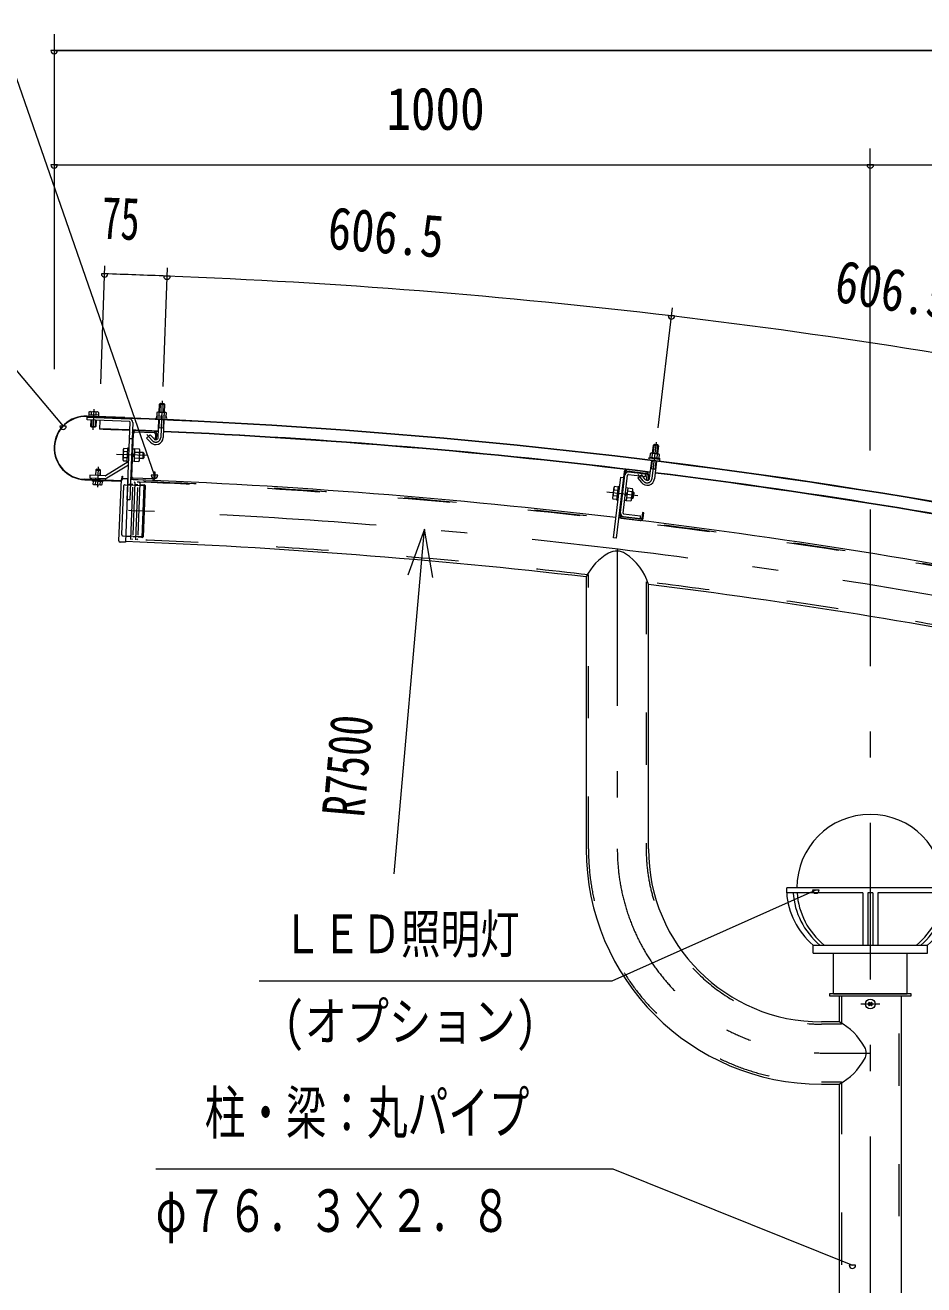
# Model space of a CAD drawing. Units: millimetres, scale not verified, with parts at other scales. Extents: x -23352 to 23352, y -10500 to 10500.
# Drawn here: x 13427 to 16179, y 4460 to 8317 of the extents above; entities that cross this region are included whole.
import ezdxf
from ezdxf.enums import TextEntityAlignment as Align

# ---------------------------------------------------------------- set-up
doc = ezdxf.new("R2010")
doc.units = ezdxf.units.MM
doc.header["$LTSCALE"] = 40
doc.linetypes.add('USER2', pattern=[10, 4, -6])
doc.linetypes.add('USER3', pattern=[24, 12, -5, 2, -5])
for name, color, linetype, lineweight in [('0-0_0', 7, 'Continuous', 18), ('0-6_2-0BOLD', 7, 'Continuous', 18), ('0-7_2-1HIDDEN', 3, 'USER2', 18), ('0-8_2-2CENTER', 3, 'USER3', 18), ('0-9_2-4THIN', 4, 'Continuous', 18), ('0-A_2-5DIM', 3, 'Continuous', 18)]:
    doc.layers.add(name, color=color, linetype=linetype, lineweight=lineweight)
doc.styles.add('ＭＳ ゴシック', font='')
doc.styles.get('ＭＳ ゴシック').set_extended_font_data('MS Gothic')

# ---------------------------------------------------------------- blocks, each defined once
blk = doc.blocks.new('ledl')
at = {"layer": '0-0_0'}
for p, q in [((14388.17, 13926.97), (14183.17, 13926.97)), ((14183.17, 13920.97), (14183.17, 13926.97)), ((14276.67, 13920.97), (14183.17, 13920.97)), ((14276.67, 13920.97), (14276.67, 13856.97)), ((14288.67, 13920.97), (14282.67, 13920.97)), ((14282.67, 13920.97), (14282.67, 13856.97)), ((14288.67, 13920.97), (14288.67, 13856.97)), ((14388.17, 13920.97), (14294.67, 13920.97)), ((14294.67, 13920.97), (14294.67, 13856.97)), ((14388.17, 13920.97), (14388.17, 13926.97)), ((14355.67, 13846.97), (14355.67, 13856.97)), ((14215.67, 13846.97), (14355.67, 13846.97)), ((14240.67, 13796.97), (14240.67, 13846.97)), ((14330.67, 13796.97), (14330.67, 13846.97)), ((14240.67, 13796.97), (14330.67, 13796.97))]:
    blk.add_line(p, q, dxfattribs=at)
blk.add_lwpolyline([(14215.67, 13846.97), (14215.67, 13856.97), (14355.67, 13856.97)], dxfattribs=at)
for start, end in [(0, 180), (183.82255, 231.05756), (308.94244, 356.17745)]:
    blk.add_arc((14285.67, 13926.97), 90, start, end, dxfattribs=at)
for centre, major_axis, start_param, end_param in [((14285.67, 13926.97), (102.47, 6.5), 3.1362923, 3.9034857), ((14293.67, 13926.97), (102.47, 6.5), 3.1362923, 3.9034857), ((14277.67, 13926.97), (-102.47, 6.5), 2.3796996, 3.146893), ((14285.67, 13926.97), (-102.47, 6.5), 2.3796996, 3.146893)]:
    blk.add_ellipse(centre, major_axis=major_axis, ratio=0.92312, start_param=start_param, end_param=end_param, dxfattribs=at)

msp = doc.modelspace()

# ---------------------------------------------------------------- linework, layer by layer
at = {"layer": '0-6_2-0BOLD'}
for p, q in [((13616.71, 7119.09), (13731.62, 7114.61)), ((13628.04, 7088.87), (13628.79, 7108.09)), ((13629.1, 7116.09), (13629.2, 7118.6)), ((13629.69, 7123.84), (13630.03, 7132.6)), ((13644.19, 7118.02), (13644.09, 7115.5)), ((13644.11, 7123.27), (13644.45, 7132.04)), ((13655.03, 7107.07), (13654.11, 7079.82)), ((13655.3, 7115.06), (13655.38, 7117.29)), ((13834.38, 7055.12), (13836.49, 7109.26)), ((13837.18, 7119.49), (13837.62, 7130.75)), ((13851.48, 7108.67), (13849.37, 7054.53)), ((13852.04, 7130.19), (13851.6, 7118.92)), ((13753.61, 6934.1), (13758.83, 7068)), ((13762.98, 7071.84), (13821.94, 7069.54)), ((13822.09, 7073.54), (13763.14, 7075.84)), ((13825.78, 7065.39), (13825.12, 7048.4)), ((13850.51, 7083.69), (13835.52, 7084.27)), ((13739.41, 6980.44), (13741.06, 7022.91)), ((13741.06, 7022.91), (13745.06, 7022.75)), ((13746.18, 7051.48), (13754.17, 7051.17)), ((15366.27, 7029.42), (15363.31, 7004.59)), ((13739.87, 6992.31), (13727.86, 6992.77)), ((13740.6, 7011.04), (13728.59, 7011.51)), ((13756.03, 6996.05), (13761.22, 7000.86)), ((13761.41, 7005.85), (13756.22, 7001.05)), ((13775.36, 6990.92), (13760.85, 6991.49)), ((13761.58, 7010.22), (13776.09, 7009.66)), ((13787.59, 7009.83), (13786.81, 6989.85)), ((15339.32, 6929.98), (15345.73, 6983.78)), ((15347.22, 6993.92), (15348.55, 7005.12)), ((15360.62, 6982), (15354.21, 6928.2)), ((15362.89, 7003.41), (15361.55, 6992.21)), ((13642.85, 6955.2), (13657.84, 6954.61)), ((13742.51, 6980.26), (13672.77, 6937.59)), ((13676.94, 6930.76), (13743.05, 6971.21)), ((13739.4, 6980.44), (13743.4, 6980.28)), ((15261.05, 6949.3), (15236.87, 6746.23)), ((15249.18, 6815.77), (15265.02, 6948.82)), ((15269.47, 6952.32), (15328.06, 6945.35)), ((15328.53, 6949.32), (15269.94, 6956.3)), ((15275.16, 6949.38), (15327.29, 6943.17)), ((15326.35, 6935.23), (15327.29, 6943.17)), ((15357.66, 6957.18), (15342.77, 6958.95)), ((13609.17, 6925.49), (13719.08, 6921.2)), ((13719.13, 6922.45), (13609.21, 6926.73)), ((13641.77, 6920.21), (13641.43, 6911.44)), ((13641.88, 6930.45), (13641.69, 6925.47)), ((13656.19, 6919.65), (13655.85, 6910.88)), ((13656.68, 6924.88), (13656.87, 6929.87)), ((13664.59, 6919.32), (13664.75, 6923.32)), ((13714.05, 6738.36), (13721.27, 6925.72)), ((13725.16, 6929.32), (13741.4, 6928.7)), ((13757.3, 6925.95), (13816.25, 6923.65)), ((13816.41, 6927.65), (13757.45, 6929.95)), ((15258.1, 6823.01), (15271.99, 6939.69)), ((15274.22, 6941.43), (15326.35, 6935.23)), ((15303.37, 6930.7), (15314.19, 6916.95)), ((15329.54, 6924.02), (15331.56, 6940.9)), ((15240.1, 6874.88), (15228.17, 6876.3)), ((15230.39, 6894.92), (15242.32, 6893.5)), ((15270.01, 6880.76), (15264.45, 6876.39)), ((15270.6, 6885.72), (15265.05, 6881.35)), ((15272.29, 6899.87), (15267.32, 6900.47)), ((15268.9, 6871.45), (15283.32, 6869.73)), ((15285.54, 6888.35), (15271.12, 6890.07)), ((15284.96, 6868.91), (15286.7, 6868.7)), ((15289.07, 6888.56), (15287.33, 6888.76)), ((15242.67, 6862.61), (15238.7, 6863.09)), ((15252.2, 6807.35), (15310.79, 6800.37)), ((15311.26, 6804.34), (15252.68, 6811.32)), ((15258.9, 6812.84), (15311.03, 6806.63)), ((15259.85, 6820.79), (15311.98, 6814.58)), ((15311.03, 6806.63), (15311.98, 6814.58)), ((15145.09, 6627.85), (15145.09, 5794.93)), ((15335.84, 5794.93), (15335.84, 6604.93)), ((16012.69, 5320.8), (16010.23, 5323.34)), ((16014.59, 5322.71), (16012.05, 5325.17)), ((16016.33, 5322.71), (16018.88, 5325.17)), ((16018.24, 5320.8), (16020.7, 5323.34)), ((16110.84, 1469.93), (16110.84, 5344.93)), ((16012.69, 5319.06), (16010.23, 5316.52)), ((16014.59, 5317.15), (16012.05, 5314.7)), ((16016.33, 5317.15), (16018.88, 5314.7)), ((16018.24, 5319.06), (16020.7, 5316.52)), ((15865.46, 5074.56), (15920.09, 5074.56)), ((15920.09, 5074.56), (15920.09, 1469.93))]:
    msp.add_line(p, q, dxfattribs=at)
for points in [[(13837.38, 7131.99), (13838.35, 7156.97), (13853.34, 7156.39), (13852.37, 7131.4)], [(13838.35, 7156.97), (13840.95, 7159.37), (13850.94, 7158.98), (13853.34, 7156.39)], [(13746.2, 7103.52), (13616.3, 7108.58), (13616.61, 7116.57), (13746.51, 7111.51)], [(13731.62, 7114.61), (13731.67, 7115.86), (13616.76, 7120.34)], [(13652.36, 7118.95), (13652.51, 7122.95), (13621.29, 7124.16), (13621.13, 7120.17)], [(13622.54, 7124.12), (13622.88, 7132.88), (13625.05, 7134.03), (13649.53, 7133.07), (13651.61, 7131.76), (13651.26, 7122.99)], [(13643.78, 7107.51), (13643.03, 7088.29), (13640.44, 7085.89), (13630.44, 7086.28), (13628.04, 7088.87), (13643.03, 7088.29)], [(13756.12, 7101.13), (13746.87, 6863.81), (13738.87, 6864.12), (13748.12, 7101.44)], [(13858.75, 7118.65), (13859.19, 7129.91), (13857.12, 7131.22), (13832.63, 7132.17), (13830.46, 7131.03), (13830.02, 7119.77)], [(13810.37, 7040.13), (13798.49, 7052.98), (13809.5, 7063.16), (13821.39, 7050.32)], [(13825.12, 7048.4), (13829.11, 7048.25), (13829.77, 7065.24)], [(13740.96, 7020.41), (13728.95, 7020.88), (13727.11, 7017.95), (13725.88, 6986.47)], [(13756.97, 7020.29), (13761.97, 7020.09), (13760.47, 6981.62), (13755.47, 6981.82)], [(15348.42, 7006.37), (15351.37, 7031.19), (15366.27, 7029.42), (15364.08, 7032.19), (15354.15, 7033.38), (15351.37, 7031.19)], [(13725.88, 6986.47), (13727.49, 6983.4), (13739.5, 6982.94)], [(13760.49, 6982.12), (13774.99, 6981.55), (13776.84, 6984.48), (13778.07, 7015.96), (13776.45, 7019.02), (13761.95, 7019.59)], [(13777.84, 7010.21), (13787.59, 7009.83), (13790.47, 7006.72), (13789.92, 6992.73), (13786.81, 6989.85), (13777.06, 6990.23)], [(15368.66, 6991.37), (15369.99, 7002.56), (15368.03, 7004.03), (15343.7, 7006.93), (15341.45, 7005.96), (15340.11, 6994.77)], [(13657.18, 6937.86), (13657.84, 6954.61), (13655.44, 6957.21), (13645.44, 6957.6), (13642.85, 6955.2), (13642.2, 6938.44)], [(13824.56, 6931.34), (13825.22, 6948.32), (13821.22, 6948.48), (13820.56, 6931.49)], [(13671.65, 6937.3), (13624.71, 6939.12), (13624.4, 6931.13), (13671.33, 6929.3)], [(13664.59, 6919.32), (13633.37, 6920.54), (13633.52, 6924.54)], [(13634.62, 6920.49), (13634.27, 6911.72), (13636.35, 6910.41), (13660.83, 6909.46), (13663, 6910.6), (13663.34, 6919.37)], [(13741.4, 6928.7), (13733.89, 6733.84), (13717.65, 6734.47)], [(13723.02, 6926.05), (13723.41, 6936.04), (13724.66, 6936), (13724.27, 6926)], [(15236.87, 6746.23), (15228.92, 6747.18), (15251.1, 6933.36), (15259.04, 6932.42)], [(15238.7, 6863.09), (15243.73, 6905.29), (15247.7, 6904.81)], [(15325.98, 6926.23), (15315.15, 6939.98), (15303.37, 6930.7)], [(15335.53, 6940.43), (15333.52, 6923.55), (15329.54, 6924.02)], [(15243.43, 6902.81), (15231.5, 6904.23), (15229.42, 6901.45), (15225.7, 6870.17), (15227.06, 6866.99), (15239, 6865.57)], [(15272.29, 6899.87), (15267.73, 6861.64), (15262.77, 6862.23)], [(15284.28, 6863.2), (15288.01, 6894.48), (15286.64, 6897.66), (15272.23, 6899.38)], [(15267.79, 6862.14), (15282.21, 6860.42), (15284.28, 6863.2)], [(15319.68, 6807.37), (15321.69, 6824.25), (15317.72, 6824.72), (15315.71, 6807.84)], [(15920.09, 5344.93), (15920.09, 5265.3), (15865.46, 5265.3)]]:
    msp.add_lwpolyline(points, dxfattribs=at)
for points in [[(13828.78, 7119.81), (13828.62, 7115.82), (13859.85, 7114.6), (13860, 7118.6)], [(15338.87, 6994.91), (15369.9, 6991.22), (15369.43, 6987.25), (15338.4, 6990.94)], [(15289.07, 6888.56), (15286.7, 6868.7), (15290.03, 6871.32), (15291.69, 6885.23)], [(16140.46, 5344.93), (16140.46, 5350.68), (15890.46, 5350.68), (15890.46, 5344.93)]]:
    msp.add_lwpolyline(points, close=True, dxfattribs=at)
msp.add_circle((16015.46, 5319.93), 14.75, dxfattribs=at)
for centre, radius, start, end in [((13612.96, 7022.91), 97.5, 87.76833, 267.76833), ((13612.96, 7022.91), 96.25, 87.76833, 267.76833), ((13626.27, 7128.14), 5.83, 49.92583, 87.76833), ((13636.44, 7111.72), 21.84, 68.47223, 107.06442), ((13647.85, 7127.3), 5.83, 87.76833, 125.61082), ((13015.46, -11904.82), 19031.62, 73.55577, 88.07326), ((13015.46, -11904.82), 19032.88, 73.55577, 88.07326), ((13746.12, 7101.52), 2, 357.76834, 87.76833), ((13746.12, 7101.52), 10, 357.76834, 87.76833), ((13829.15, 7113.3), 2.5, 87.76833, 267.76833), ((13833.86, 7126.29), 5.83, 49.92583, 87.76833), ((13844.02, 7109.88), 21.84, 68.47223, 107.06442), ((13855.44, 7125.45), 5.83, 87.76833, 125.61082), ((13859.12, 7112.13), 2.5, 267.76834, 87.76833), ((13015.46, -11904.82), 18995.38, 87.79245, 88.07326), ((13015.46, -11904.82), 18996.62, 87.79245, 88.07326), ((13762.83, 7067.84), 8, 87.76833, 177.76833), ((13015.46, -11904.82), 18995.38, 87.52702, 87.76833), ((13015.46, -11904.82), 18996.62, 87.52704, 87.76833), ((13762.83, 7067.84), 4, 87.76833, 177.76833), ((13821.78, 7065.55), 4, 357.76834, 87.76833), ((13821.78, 7065.55), 8, 357.76834, 87.76833), ((13015.46, -11904.82), 18995.38, 82.96655, 87.48178), ((13015.46, -11904.82), 18996.62, 82.96657, 87.4818), ((13826.89, 7055.41), 22.5, 222.76833, 357.76833), ((13826.89, 7055.41), 7.5, 222.76833, 357.76833), ((13733.15, 6987.88), 7.21, 137.20947, 177.76833), ((13752.71, 7001.19), 26.24, 156.83339, 198.70326), ((13734.24, 7015.98), 7.21, 177.76833, 218.32718), ((13741.47, 6981.96), 2, 301.45839, 357.76833), ((13751.24, 7001.24), 26.24, 336.8334, 18.70326), ((13769.7, 6986.45), 7.21, 357.76834, 38.32718), ((13770.8, 7014.55), 7.21, 317.20947, 357.76833), ((15338.72, 6988.39), 2.5, 83.20786, 263.20786), ((15344.45, 7000.96), 5.83, 45.36537, 83.20786), ((15353.28, 6983.79), 21.84, 63.91177, 102.50395), ((15365.89, 6998.41), 5.83, 83.20786, 121.05035), ((15368.51, 6984.84), 2.5, 263.20787, 83.20786), ((15269, 6948.35), 8, 83.20786, 173.20786), ((15273.98, 6939.45), 10, 83.20762, 173.20795), ((15269, 6948.35), 4, 83.20786, 173.20786), ((15327.58, 6941.37), 4, 353.20787, 83.20786), ((15327.58, 6941.37), 8, 353.20787, 83.20786), ((13015.46, -11904.82), 18995.38, 78.4061, 82.92131), ((13015.46, -11904.82), 18996.62, 78.40611, 82.92133), ((13638.03, 6916.19), 5.83, 267.76833, 305.61082), ((13649.44, 6931.76), 21.84, 248.47223, 287.06442), ((13659.61, 6915.35), 5.83, 229.92583, 267.76833), ((13671.72, 6939.29), 10, 267.76833, 301.45839), ((13671.72, 6939.29), 2, 267.76833, 301.45839), ((13719.28, 6926.2), 5, 267.76833, 357.76833), ((13719.28, 6926.2), 3.75, 267.76833, 357.76833), ((13725.01, 6925.57), 3.75, 87.79263, 177.79263), ((13015.46, -11904.82), 18845.38, 83.23218, 87.76833), ((13757.61, 6933.94), 8, 177.76833, 267.76833), ((13757.61, 6933.94), 4, 177.76833, 267.76833), ((13816.56, 6931.65), 8, 267.76833, 357.76833), ((13816.56, 6931.65), 4, 267.76833, 357.76833), ((15273.98, 6939.45), 2, 83.20762, 173.20795), ((15331.87, 6930.86), 22.5, 218.20786, 353.20786), ((15331.87, 6930.86), 7.5, 218.20786, 353.20786), ((15233.06, 6871), 7.21, 132.649, 173.20786), ((15253.61, 6882.71), 26.24, 152.27292, 194.14279), ((15236.38, 6898.92), 7.21, 173.20786, 213.76671), ((15277.32, 6865.72), 7.21, 353.20787, 33.76672), ((15260.09, 6881.94), 26.24, 332.27295, 14.14281), ((15280.65, 6893.65), 7.21, 312.64902, 353.20786), ((13015.46, -11904.82), 18845.38, 78.67172, 83.20786), ((15253.15, 6815.29), 8, 173.20786, 263.20786), ((15253.15, 6815.29), 4, 173.20786, 263.20786), ((15260.08, 6822.77), 10, 173.20795, 263.20762), ((15260.08, 6822.77), 2, 173.20795, 263.20762), ((15311.74, 6808.32), 8, 263.20786, 353.20786), ((15311.74, 6808.32), 4, 263.20786, 353.20786), ((13717.79, 6738.21), 3.75, 177.79263, 267.79263), ((13015.46, -11904.82), 18654.62, 83.44478, 87.79263), ((15295.91, 6554.34), 167.78, 119.28321, 154.01731), ((15238.3, 6657.07), 50, 56.47532, 119.28321), ((15170.43, 6554.63), 172.88, 16.91507, 56.47532), ((13015.46, -11904.82), 18654.62, 74.91363, 82.85469), ((15865.46, 5794.93), 720.38, 180, 270), ((15865.46, 5794.93), 529.62, 180, 270), ((16015.46, 5319.93), 6.25, 123.11206, 146.88794), ((16015.46, 5319.93), 6.25, 33.11206, 56.88794), ((16015.46, 5319.93), 6.25, 213.11206, 236.88794), ((16011.79, 5319.93), 1.25, 315.99959, 44.00041), ((16015.46, 5323.61), 1.25, 225.99959, 314.00041), ((16015.46, 5316.25), 1.25, 45.99959, 134.00041), ((16019.14, 5319.93), 1.25, 135.99959, 224.00041), ((16015.46, 5319.93), 6.25, 303.11206, 326.88794), ((15824.05, 5089.87), 200, 29.51659, 61.30328), ((15965.46, 5169.93), 37.5, 330.48343, 29.51659), ((15824.05, 5249.99), 200, 298.69673, 330.48343)]:
    msp.add_arc(centre, radius, start, end, dxfattribs=at)
at = {"layer": '0-7_2-1HIDDEN'}
for p, q in [((13727.47, 6904.84), (13721.84, 6758.7)), ((13732.66, 6909.64), (13793.86, 6907.28)), ((13756.46, 6910.6), (13740.72, 6911.21)), ((13749.97, 6742.34), (13756.78, 6918.96)), ((13772.2, 6910), (13762.21, 6910.38)), ((13765.71, 6741.72), (13772.52, 6918.34)), ((13791.44, 6909.25), (13777.94, 6909.77)), ((13726.64, 6753.51), (13787.84, 6751.15)), ((13750.3, 6750.72), (13734.56, 6751.33)), ((13766.04, 6750.11), (13756.04, 6750.5)), ((13785.27, 6749.37), (13771.78, 6749.89)), ((15152.09, 5794.93), (15152.09, 6634.09)), ((15328.84, 6612.86), (15328.84, 5794.11)), ((16103.84, 1469.93), (16103.84, 5344.93)), ((15865.46, 5081.56), (15927.09, 5081.56)), ((15927.09, 5081.56), (15927.09, 1469.93))]:
    msp.add_line(p, q, dxfattribs=at)
for points in [[(13760.29, 6918.82), (13762.44, 6916.5), (13755.81, 6744.38), (13753.46, 6742.21)], [(13776.05, 6918.19), (13778.18, 6915.89), (13771.55, 6743.77), (13769.18, 6741.58)], [(15927.09, 5344.93), (15927.09, 5258.3), (15865.46, 5258.3)]]:
    msp.add_lwpolyline(points, dxfattribs=at)
msp.add_lwpolyline([(13787.81, 6750.27), (13785.21, 6747.87), (13791.49, 6910.75), (13793.9, 6908.16)], close=True, dxfattribs=at)
for centre, radius, start, end in [((13015.46, -11904.82), 18840.38, 73.77559, 88.07326), ((13732.47, 6904.65), 5, 87.79263, 177.79263), ((13015.46, -11904.82), 18838.38, 73.8364, 87.79263), ((13726.83, 6758.51), 5, 177.79263, 267.79263), ((13015.46, -11904.82), 18661.62, 83.42561, 87.79263), ((13015.46, -11904.82), 18661.62, 74.91349, 82.87905), ((15865.46, 5794.93), 713.38, 180, 270), ((15865.46, 5794.93), 536.62, 180.08724, 270)]:
    msp.add_arc(centre, radius, start, end, dxfattribs=at)
at = {"layer": '0-8_2-2CENTER'}
for p, q in [((13635.15, 7078.59), (13637.58, 7141.04)), ((13846.24, 7166.67), (13841.88, 7054.83)), ((13815.88, 7045.23), (13798.9, 7063.58)), ((15346.76, 6929.09), (15360, 7040.23)), ((13802.68, 6999.24), (13706.76, 7002.98)), ((13650.73, 6964.9), (13648.3, 6902.44)), ((15320.08, 6921.59), (15304.62, 6941.23)), ((15207.95, 6888.15), (15303.27, 6876.79)), ((16015.46, 6834.72), (16015.46, -93.2)), ((15240.46, 6712.7), (15240.46, 5794.93)), ((16044.96, 5319.93), (15985.96, 5319.93)), ((15865.46, 5169.93), (16015.46, 5169.93))]:
    msp.add_line(p, q, dxfattribs=at)
for centre, radius, start, end in [((13826.89, 7055.41), 15, 222.76833, 357.76833), ((15331.87, 6930.86), 15, 218.20786, 353.20786), ((13015.46, -11904.82), 18750, 73.71976, 87.96529), ((15865.46, 5794.93), 625, 180, 270)]:
    msp.add_arc(centre, radius, start, end, dxfattribs=at)
at = {"layer": '0-9_2-4THIN'}
for p, q in [((13839.76, 7158.27), (13838.73, 7131.94)), ((13851.02, 7131.46), (13852.04, 7157.79)), ((13630.14, 7108.04), (13629.34, 7087.47)), ((13630.55, 7118.55), (13630.45, 7116.03)), ((13641.63, 7086.99), (13642.43, 7107.56)), ((13642.74, 7115.55), (13642.84, 7118.07)), ((13836.87, 7084.22), (13837.85, 7109.2)), ((13836.87, 7084.22), (13835.43, 7081.93)), ((15352.88, 7032.38), (15349.76, 7006.21)), ((15361.97, 7004.75), (15365.08, 7030.92)), ((13777.13, 6991.92), (13788.56, 6991.47)), ((13789.21, 7008.08), (13777.78, 7008.53)), ((15356.32, 6957.34), (15359.28, 6982.16)), ((13643.55, 6938.39), (13644.25, 6956.5)), ((13656.54, 6956.02), (13655.83, 6937.91)), ((15356.32, 6957.34), (15357.39, 6954.85)), ((13643.04, 6925.42), (13643.24, 6930.4)), ((13655.52, 6929.92), (13655.33, 6924.94)), ((15285.16, 6870.58), (15288.58, 6870.18)), ((15290.55, 6886.68), (15287.13, 6887.08))]:
    msp.add_line(p, q, dxfattribs=at)
for points in [[(13850.13, 7108.72), (13849.16, 7083.74), (13850.42, 7081.35)], [(15347.07, 6983.62), (15344.11, 6958.79), (15342.49, 6956.62)]]:
    msp.add_lwpolyline(points, dxfattribs=at)
at = {"layer": '0-A_2-5DIM'}
for p, q in [((13823.09, 6939.05), (13196.03, 8741.61)), ((13515.45, 8289.93), (13515.45, 7264)), ((13525.45, 8239.93), (13505.45, 8239.93)), ((18402.96, 8239.93), (13515.45, 8239.93)), ((13515.45, 8239.93), (18402.96, 8239.93)), ((16015.46, 7014.93), (16015.46, 7939.93)), ((13525.45, 7889.93), (13505.45, 7889.93)), ((13515.45, 7889.93), (18402.96, 7889.93)), ((13515.45, 7889.93), (16015.46, 7889.93)), ((16025.46, 7889.93), (16005.46, 7889.93)), ((16015.46, 7889.93), (18402.96, 7889.93)), ((13658.78, 7218.61), (13670.95, 7580.42)), ((13862.11, 7573.91), (13847.98, 7211.31)), ((13680.13, 7555.86), (13660.13, 7555.86)), ((13871.13, 7548.92), (13851.13, 7548.92)), ((15365.28, 7084.59), (15409.02, 7451.84)), ((15416.07, 7427.02), (15396.07, 7427.02)), ((13552.6, 7089.62), (13532.6, 7089.62)), ((13833.09, 6939.05), (13813.09, 6939.05)), ((14675.68, 6626.11), (14649.63, 6773.83)), ((15858.78, 5668.93), (15838.78, 5668.93)), ((13826.68, 4815.33), (15226.68, 4815.33)), ((15226.68, 4815.33), (15960.44, 4520.34)), ((15970.44, 4520.34), (15950.44, 4520.34))]:
    msp.add_line(p, q, dxfattribs=at)
for points in [[(10265.46, 7894.93), (12865.46, 7894.93), (13542.6, 7089.62)], [(14557.28, 5718.25), (14649.63, 6773.83), (14598.33, 6632.88)], [(15848.78, 5668.93), (15224.1, 5389.91), (14143.39, 5389.91)]]:
    msp.add_lwpolyline(points, dxfattribs=at)
for centre, radius, start, end in [((13515.45, 8239.93), 10, 180, 0), ((13515.45, 7889.93), 10, 180, 0), ((16015.46, 7889.93), 10, 180, 0), ((13670.13, 7555.86), 10, 180, 0), ((12462.56, -28339.39), 35915.55, 87.7683, 88.07321), ((13861.13, 7548.92), 10, 180, 0), ((13102.69, -11912.93), 19476.63, 83.20811, 87.76828), ((15406.07, 7427.02), 10, 180, 0), ((13102.2, -11917.28), 19481, 78.64737, 83.20816), ((13542.6, 7089.62), 10, 180, 0), ((13823.09, 6939.05), 10, 180, 0), ((15848.78, 5668.93), 10, 180, 0), ((15960.44, 4520.34), 10, 180, 0)]:
    msp.add_arc(centre, radius, start, end, dxfattribs=at)

# ---------------------------------------------------------------- block references
at = {"layer": '0-0_0', "xscale": 2.5, "yscale": 2.5}
msp.add_blockref('ledl', (-19698.71, -29141.75), dxfattribs=at)

# ---------------------------------------------------------------- texts
at = {"layer": '0-0_0', "style": 'ＭＳ ゴシック', "width": 0.8}
msp.add_text('(オプション)', height=118.4, dxfattribs=at).set_placement((14218.42, 5171.91), align=Align.BOTTOM_LEFT)
at = {"layer": '0-A_2-5DIM', "color": 7, "style": 'ＭＳ ゴシック'}
for s, height, width, p in [('1000', 130.2, 0.85, (14532.95, 7957.7)), ('ＬＥＤ照明灯', 118.4, 0.75, (14214.3, 5439.91)), ('柱・梁：丸パイプ', 130.2, 0.7, (13976.68, 4883.1)), ('φ７６．３×２．８', 130.2, 0.7, (13826.68, 4583.1))]:
    msp.add_text(s, height=height, dxfattribs=dict(at, width=width)).set_placement(p, align=Align.BOTTOM_LEFT)
for s, rotation, width, p in [('75', 357.921, 0.65, (13658.17, 7624.23)), ('606.5', 355.488, 0.8, (14347.3, 7594.01)), ('606.5', 350.928, 0.8, (15894.56, 7433.26)), ('R7500', 85, 0.7, (14503.97, 5886.38))]:
    msp.add_text(s, height=130.2, rotation=rotation, dxfattribs=dict(at, width=width)).set_placement(p, align=Align.BOTTOM_LEFT)

doc.saveas('drawing.dxf')
